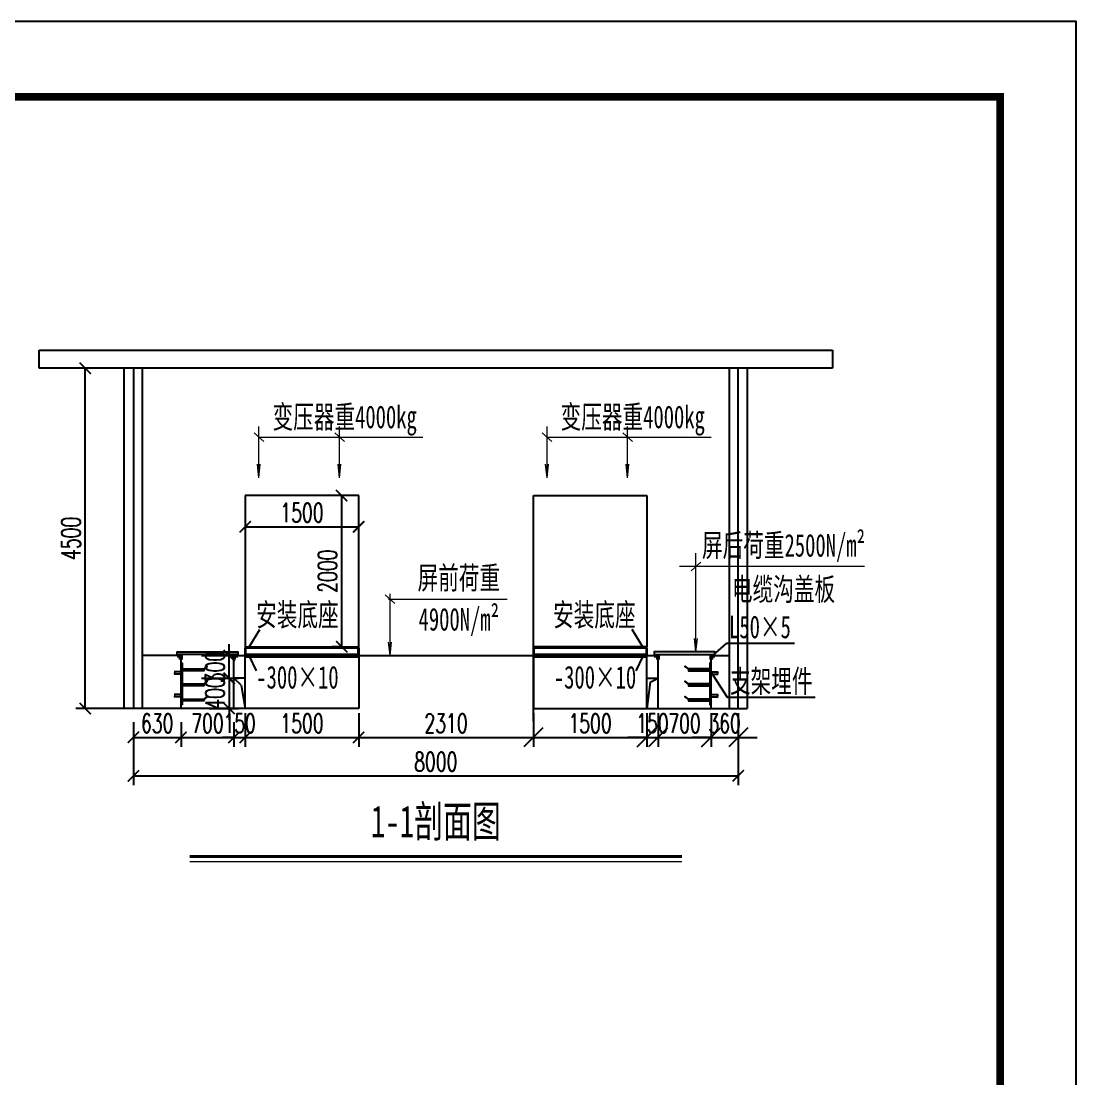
# Model space of a CAD drawing. Header units: millimetres. Extents: x -24326 to 675674, y 148048 to 606396.
# Drawn here: x 641424 to 655374, y 195060 to 209048 of the extents above; entities that cross this region are included whole.
import ezdxf
from ezdxf.enums import TextEntityAlignment as Align

# ---------------------------------------------------------------- set-up
doc = ezdxf.new("R2010")
doc.units = ezdxf.units.MM
for name, pattern in [('CENTER', [2, 1.25, -0.25, 0.25, -0.25]), ('常规', [20, 10, 0, 10]), ('接地线', [1460, 500, 500, -200, 60, -200])]:
    doc.linetypes.add(name, pattern=pattern)
for name, color, linetype, lineweight in [('CAXA0', 7, 'Continuous', 70), ('CAXA0层', 7, 'Continuous', 25), ('SW', 8, 'Continuous', 20), ('中心线', 1, 'CENTER', 20)]:
    doc.layers.add(name, color=color, linetype=linetype, lineweight=lineweight)
for name, color, linetype in [('TEXT', 4, 'Continuous'), ('动力平面导线层', 3, '常规'), ('动力平面设备层', 1, 'Continuous'), ('图框', 7, 'Continuous'), ('文字', 7, 'Continuous'), ('照明平面导线层', 3, 'Continuous'), ('照明平面设备层', 1, 'Continuous'), ('电气-接地设计-接地线', 3, '接地线'), ('电辅助1', 7, 'Continuous'), ('绘制实体层', 7, 'Continuous')]:
    doc.layers.add(name, color=color, linetype=linetype)
doc.styles.add('BcDimText', font='txt.shx', dxfattribs={"width": 0.667, "height": 250, "bigfont": 'hztxt.shx'})
doc.styles.add('EESLTYPE', font='TXT.shx')
doc.styles.add('标准', font='NSimSun.ttf', dxfattribs={"width": 0.667})
doc.linetypes.add('组180_避雷线', pattern='A,1000,["X",EESLTYPE,S=200,R=-180,X=200,Y=100],500', length=1500)
doc.dimstyles.new('BC_DIMLFAC_Arch_100.0000_1.0000_1.0000_0_MM_0_1.5000', dxfattribs={"dimtxt": 250, "dimasz": 150, "dimexe": 125, "dimexo": 62.5, "dimgap": 62.5, "dimtad": 1, "dimdec": 4, "dimzin": 0, "dimdsep": 46, "dimtxsty": 'BcDimText', "dimblk": 'ARCHTICK', "dimcen": 250, "dimadec": 0, "dimazin": 0, "dimtfac": 1, "dimtdec": 4, "dimtix": 1, "dimtmove": 0, "dimatfit": 3, "dimfxl": 1, "dimtolj": 1, "dimtzin": 0, "dimarcsym": 0})
doc.dimstyles.new('BC_DIMLFAC_Arch_100.0000_1.0000_1.0000_0_MM_0_2.5000', dxfattribs={"dimtxt": 250, "dimasz": 250, "dimexe": 125, "dimexo": 62.5, "dimgap": 62.5, "dimtad": 1, "dimdec": 4, "dimzin": 0, "dimdsep": 46, "dimtxsty": 'BcDimText', "dimblk": 'OBLIQUE', "dimcen": 250, "dimadec": 0, "dimazin": 0, "dimtfac": 1, "dimtdec": 4, "dimtix": 1, "dimtmove": 0, "dimatfit": 3, "dimfxl": 1, "dimtolj": 1, "dimtzin": 0, "dimarcsym": 0})

# ---------------------------------------------------------------- blocks, each defined once
blk = doc.blocks.new('_ArchTick')
at = {"color": 0, "linetype": 'ByBlock', "const_width": 0.15}
blk.add_lwpolyline([(-0.5, -0.5), (0.5, 0.5)], dxfattribs=at)
blk = doc.blocks.new('*D174')
at = {"layer": 'Defpoints', "color": 0, "linetype": 'ByBlock'}
for p in [(643538, 199839), (644238, 199839), (644238, 199576)]:
    blk.add_point(p, dxfattribs=at)
at = {"layer": '动力平面导线层', "color": 0, "linetype": 'ByBlock', "lineweight": -2}
for p, q in [((643538, 199777), (643538, 199451)), ((644238, 199777), (644238, 199451)), ((643538, 199576), (644238, 199576))]:
    blk.add_line(p, q, dxfattribs=at)
at = {"layer": '动力平面导线层', "color": 0, "linetype": 'ByBlock', "lineweight": -2, "xscale": 150, "yscale": 150, "zscale": 150}
for p, rotation in [((643538, 199576), 180.0033482672131), ((644238, 199576), 0.003348267213036236)]:
    blk.add_blockref('_ArchTick', p, dxfattribs=dict(at, rotation=rotation))
at = {"layer": '动力平面导线层', "color": 0, "linetype": 'ByBlock', "insert": (643888, 199763), "char_height": 250, "attachment_point": 5, "rotation": 0.0033, "style": 'BcDimText'}
blk.add_mtext('\\A1;700', dxfattribs=at)
blk = doc.blocks.new('*D175')
at = {"layer": 'Defpoints', "color": 0, "linetype": 'ByBlock'}
for p in [(644238, 199839), (644388, 199839), (644388, 199576)]:
    blk.add_point(p, dxfattribs=at)
at = {"layer": '动力平面导线层', "color": 0, "linetype": 'ByBlock', "lineweight": -2}
for p, q in [((644238, 199777), (644238, 199451)), ((644388, 199777), (644388, 199451)), ((644238, 199576), (644088, 199576)), ((644238, 199576), (644388, 199576)), ((644388, 199576), (644538, 199576))]:
    blk.add_line(p, q, dxfattribs=at)
at = {"layer": '动力平面导线层', "color": 0, "linetype": 'ByBlock', "lineweight": -2, "xscale": 150, "yscale": 150, "zscale": 150}
for p, rotation in [((644238, 199576), 359.9831773144604), ((644388, 199576), 179.9831773144604)]:
    blk.add_blockref('_ArchTick', p, dxfattribs=dict(at, rotation=rotation))
at = {"layer": '动力平面导线层', "color": 0, "linetype": 'ByBlock', "insert": (644313, 199763), "char_height": 250, "attachment_point": 5, "rotation": 359.9832, "style": 'BcDimText'}
blk.add_mtext('\\A1;150', dxfattribs=at)
blk = doc.blocks.new('*D176')
at = {"layer": 'Defpoints', "color": 0, "linetype": 'ByBlock'}
for p in [(650908, 199673), (642908, 199576), (650908, 199067)]:
    blk.add_point(p, dxfattribs=at)
at = {"layer": '动力平面导线层', "color": 0, "linetype": 'ByBlock', "lineweight": -2}
for p, q in [((650908, 199611), (650908, 198942)), ((642908, 199513), (642908, 198942)), ((642908, 199067), (650908, 199067))]:
    blk.add_line(p, q, dxfattribs=at)
at = {"layer": '动力平面导线层', "color": 0, "linetype": 'ByBlock', "lineweight": -2, "xscale": 150, "yscale": 150, "zscale": 150, "rotation": 180}
blk.add_blockref('_ArchTick', (642908, 199067), dxfattribs=at)
at = {"layer": '动力平面导线层', "color": 0, "linetype": 'ByBlock', "lineweight": -2, "xscale": 150, "yscale": 150, "zscale": 150}
blk.add_blockref('_ArchTick', (650908, 199067), dxfattribs=at)
at = {"layer": '动力平面导线层', "color": 0, "linetype": 'ByBlock', "insert": (646908, 199254), "char_height": 250, "attachment_point": 5, "style": 'BcDimText'}
blk.add_mtext('\\A1;8000', dxfattribs=at)
blk = doc.blocks.new('*D177')
at = {"layer": 'Defpoints', "color": 0, "linetype": 'ByBlock'}
for p in [(643849, 200357), (643849, 199958), (644175, 199958)]:
    blk.add_point(p, dxfattribs=at)
at = {"layer": '动力平面设备层', "color": 0, "linetype": 'ByBlock', "lineweight": -2}
for p, q in [((644175, 200357), (644175, 200507)), ((643911, 200357), (644300, 200357)), ((644175, 200357), (644175, 199958)), ((643911, 199958), (644300, 199958)), ((644175, 199958), (644175, 199808))]:
    blk.add_line(p, q, dxfattribs=at)
at = {"layer": '动力平面设备层', "color": 0, "linetype": 'ByBlock', "lineweight": -2, "xscale": 150, "yscale": 150, "zscale": 150}
for p, rotation in [((644175, 200357), 270), ((644175, 199958), 90)]:
    blk.add_blockref('_ArchTick', p, dxfattribs=dict(at, rotation=rotation))
at = {"layer": '动力平面设备层', "color": 0, "linetype": 'ByBlock', "lineweight": -3, "insert": (643988, 200157), "char_height": 250, "attachment_point": 5, "rotation": 90, "style": 'BcDimText'}
blk.add_mtext('\\A1;400', dxfattribs=at)
blk = doc.blocks.new('*D178')
at = {"layer": 'Defpoints', "color": 0}
for p in [(643749, 200657), (644175, 200657), (643749, 200357)]:
    blk.add_point(p, dxfattribs=at)
at = {"layer": '动力平面导线层', "color": 0, "lineweight": -2}
for p, q in [((644175, 200657), (644175, 200807)), ((643811, 200657), (644300, 200657)), ((644175, 200357), (644175, 200657)), ((643811, 200357), (644300, 200357)), ((644175, 200357), (644175, 200207))]:
    blk.add_line(p, q, dxfattribs=at)
at = {"layer": '动力平面导线层', "color": 0, "lineweight": -2, "xscale": 150, "yscale": 150, "zscale": 150}
for p, rotation in [((644175, 200657), 270), ((644175, 200357), 90)]:
    blk.add_blockref('_ArchTick', p, dxfattribs=dict(at, rotation=rotation))
at = {"layer": '动力平面导线层', "color": 0, "insert": (643988, 200507), "char_height": 250, "attachment_point": 5, "rotation": 90, "style": 'BcDimText'}
blk.add_mtext('\\A1;300', dxfattribs=at)
blk = doc.blocks.new('*D179')
at = {"layer": 'Defpoints', "color": 0, "linetype": 'ByBlock'}
for p in [(644388, 202365), (645888, 202360), (645888, 202360)]:
    blk.add_point(p, dxfattribs=at)
at = {"layer": '动力平面导线层', "color": 0, "linetype": 'ByBlock', "lineweight": -2}
for p, q in [((645888, 202423), (645888, 202485)), ((644388, 202360), (645888, 202360)), ((644388, 202303), (644388, 202235))]:
    blk.add_line(p, q, dxfattribs=at)
at = {"layer": '动力平面导线层', "color": 0, "linetype": 'ByBlock', "lineweight": -2, "xscale": 150, "yscale": 150, "zscale": 150, "rotation": 180}
blk.add_blockref('_ArchTick', (644388, 202360), dxfattribs=at)
at = {"layer": '动力平面导线层', "color": 0, "linetype": 'ByBlock', "lineweight": -2, "xscale": 150, "yscale": 150, "zscale": 150}
blk.add_blockref('_ArchTick', (645888, 202360), dxfattribs=at)
at = {"layer": '动力平面导线层', "color": 0, "linetype": 'ByBlock', "insert": (645138, 202548), "char_height": 250, "attachment_point": 5, "style": 'BcDimText'}
blk.add_mtext('\\A1;1500', dxfattribs=at)
blk = doc.blocks.new('*D180')
at = {"layer": 'Defpoints', "color": 0, "linetype": 'ByBlock'}
for p in [(645663, 202773), (645757, 202773), (645717, 200774)]:
    blk.add_point(p, dxfattribs=at)
at = {"layer": '动力平面设备层', "color": 0, "linetype": 'ByBlock', "lineweight": -2}
for p, q in [((645695, 202773), (645538, 202773)), ((645663, 200774), (645663, 202773)), ((645654, 200774), (645538, 200774))]:
    blk.add_line(p, q, dxfattribs=at)
at = {"layer": '动力平面设备层', "color": 0, "linetype": 'ByBlock', "lineweight": -2, "xscale": 150, "yscale": 150, "zscale": 150}
for p, rotation in [((645663, 202773), 90), ((645663, 200774), 270)]:
    blk.add_blockref('_ArchTick', p, dxfattribs=dict(at, rotation=rotation))
at = {"layer": '动力平面设备层', "color": 0, "linetype": 'ByBlock', "lineweight": -3, "insert": (645476, 201774), "char_height": 250, "attachment_point": 5, "rotation": 90, "style": 'BcDimText'}
blk.add_mtext('\\A1;2000', dxfattribs=at)
blk = doc.blocks.new('*D181')
at = {"layer": 'Defpoints', "color": 0, "linetype": 'ByBlock'}
for p in [(644388, 199958), (645888, 199958), (645888, 199576)]:
    blk.add_point(p, dxfattribs=at)
at = {"layer": '动力平面导线层', "color": 0, "linetype": 'ByBlock', "lineweight": -2}
for p, q in [((644388, 199895), (644388, 199451)), ((645888, 199895), (645888, 199451)), ((644388, 199576), (645888, 199576))]:
    blk.add_line(p, q, dxfattribs=at)
at = {"layer": '动力平面导线层', "color": 0, "linetype": 'ByBlock', "lineweight": -2, "xscale": 150, "yscale": 150, "zscale": 150, "rotation": 180}
blk.add_blockref('_ArchTick', (644388, 199576), dxfattribs=at)
at = {"layer": '动力平面导线层', "color": 0, "linetype": 'ByBlock', "lineweight": -2, "xscale": 150, "yscale": 150, "zscale": 150}
blk.add_blockref('_ArchTick', (645888, 199576), dxfattribs=at)
at = {"layer": '动力平面导线层', "color": 0, "linetype": 'ByBlock', "insert": (645138, 199763), "char_height": 250, "attachment_point": 5, "style": 'BcDimText'}
blk.add_mtext('\\A1;1500', dxfattribs=at)
blk = doc.blocks.new('GHD')
at = {"layer": '文字', "color": 0, "linetype": 'ByBlock', "lineweight": 50}
for p, q in [((-50, 0), (0, 0)), ((-50, 0), (-50, -5)), ((0, 0), (0, -50)), ((-50, -5), (-5, -5)), ((-5, -5), (-5, -50)), ((-5, -50), (0, -50))]:
    blk.add_line(p, q, dxfattribs=at)
blk = doc.blocks.new('*D182')
at = {"layer": 'Defpoints', "color": 0, "linetype": 'ByBlock'}
for p in [(645888, 199958), (648198, 199958), (648198, 199576)]:
    blk.add_point(p, dxfattribs=at)
at = {"layer": '动力平面导线层', "color": 0, "linetype": 'ByBlock', "lineweight": -2}
for p, q in [((645888, 199895), (645888, 199451)), ((648198, 199895), (648198, 199451)), ((645888, 199576), (648198, 199576))]:
    blk.add_line(p, q, dxfattribs=at)
at = {"layer": '动力平面导线层', "color": 0, "linetype": 'ByBlock', "lineweight": -2, "xscale": 150, "yscale": 150, "zscale": 150, "rotation": 180}
blk.add_blockref('_ArchTick', (645888, 199576), dxfattribs=at)
at = {"layer": '动力平面导线层', "color": 0, "linetype": 'ByBlock', "lineweight": -2, "xscale": 150, "yscale": 150, "zscale": 150}
blk.add_blockref('_ArchTick', (648198, 199576), dxfattribs=at)
at = {"layer": '动力平面导线层', "color": 0, "linetype": 'ByBlock', "insert": (647043, 199763), "char_height": 250, "attachment_point": 5, "style": 'BcDimText'}
blk.add_mtext('\\A1;2310', dxfattribs=at)
blk = doc.blocks.new('_Oblique')
at = {"color": 0, "linetype": 'ByBlock', "lineweight": -2}
blk.add_line((-0.5, -0.5), (0.5, 0.5), dxfattribs=at)
blk = doc.blocks.new('*D169')
at = {"layer": 'Defpoints', "color": 0}
for p in [(648198, 199958), (649698, 199958), (649698, 199576)]:
    blk.add_point(p, dxfattribs=at)
at = {"layer": '照明平面导线层', "color": 0, "lineweight": -2}
for p, q in [((648198, 199895), (648198, 199451)), ((649698, 199895), (649698, 199451)), ((648198, 199576), (649698, 199576))]:
    blk.add_line(p, q, dxfattribs=at)
at = {"layer": '照明平面导线层', "color": 0, "lineweight": -2, "xscale": 250, "yscale": 250, "zscale": 250, "rotation": 180}
blk.add_blockref('_Oblique', (648198, 199576), dxfattribs=at)
at = {"layer": '照明平面导线层', "color": 0, "lineweight": -2, "xscale": 250, "yscale": 250, "zscale": 250}
blk.add_blockref('_Oblique', (649698, 199576), dxfattribs=at)
at = {"layer": '照明平面导线层', "color": 0, "lineweight": -3, "insert": (648948, 199763), "char_height": 250, "attachment_point": 5, "style": 'BcDimText'}
blk.add_mtext('\\A1;1500', dxfattribs=at)
blk = doc.blocks.new('*D170')
at = {"layer": 'Defpoints', "color": 0}
for p in [(649698, 199958), (649848, 199958), (649848, 199576)]:
    blk.add_point(p, dxfattribs=at)
at = {"layer": '照明平面导线层', "color": 0, "lineweight": -2}
for p, q in [((649698, 199895), (649698, 199451)), ((649848, 199895), (649848, 199451)), ((649698, 199576), (649448, 199576)), ((649698, 199576), (649848, 199576)), ((649848, 199576), (650098, 199576))]:
    blk.add_line(p, q, dxfattribs=at)
at = {"layer": '照明平面导线层', "color": 0, "lineweight": -2, "xscale": 250, "yscale": 250, "zscale": 250}
blk.add_blockref('_Oblique', (649698, 199576), dxfattribs=at)
at = {"layer": '照明平面导线层', "color": 0, "lineweight": -2, "xscale": 250, "yscale": 250, "zscale": 250, "rotation": 180}
blk.add_blockref('_Oblique', (649848, 199576), dxfattribs=at)
at = {"layer": '照明平面导线层', "color": 0, "lineweight": -3, "insert": (649773, 199763), "char_height": 250, "attachment_point": 5, "style": 'BcDimText'}
blk.add_mtext('\\A1;150', dxfattribs=at)
blk = doc.blocks.new('*D171')
at = {"layer": 'Defpoints', "color": 0}
for p in [(649848, 199958), (650548, 199958), (650548, 199576)]:
    blk.add_point(p, dxfattribs=at)
at = {"layer": '照明平面导线层', "color": 0, "lineweight": -2}
for p, q in [((649848, 199895), (649848, 199451)), ((650548, 199895), (650548, 199451)), ((649848, 199576), (650548, 199576))]:
    blk.add_line(p, q, dxfattribs=at)
at = {"layer": '照明平面导线层', "color": 0, "lineweight": -2, "xscale": 250, "yscale": 250, "zscale": 250, "rotation": 180}
blk.add_blockref('_Oblique', (649848, 199576), dxfattribs=at)
at = {"layer": '照明平面导线层', "color": 0, "lineweight": -2, "xscale": 250, "yscale": 250, "zscale": 250}
blk.add_blockref('_Oblique', (650548, 199576), dxfattribs=at)
at = {"layer": '照明平面导线层', "color": 0, "lineweight": -3, "insert": (650198, 199763), "char_height": 250, "attachment_point": 5, "style": 'BcDimText'}
blk.add_mtext('\\A1;700', dxfattribs=at)
blk = doc.blocks.new('*D172')
at = {"layer": 'Defpoints', "color": 0}
for p in [(650548, 199958), (650908, 199958), (650908, 199576)]:
    blk.add_point(p, dxfattribs=at)
at = {"layer": '照明平面导线层', "color": 0, "lineweight": -2}
for p, q in [((650548, 199895), (650548, 199451)), ((650908, 199895), (650908, 199451)), ((650548, 199576), (650298, 199576)), ((650548, 199576), (650908, 199576)), ((650908, 199576), (651158, 199576))]:
    blk.add_line(p, q, dxfattribs=at)
at = {"layer": '照明平面导线层', "color": 0, "lineweight": -2, "xscale": 250, "yscale": 250, "zscale": 250}
blk.add_blockref('_Oblique', (650548, 199576), dxfattribs=at)
at = {"layer": '照明平面导线层', "color": 0, "lineweight": -2, "xscale": 250, "yscale": 250, "zscale": 250, "rotation": 180}
blk.add_blockref('_Oblique', (650908, 199576), dxfattribs=at)
at = {"layer": '照明平面导线层', "color": 0, "lineweight": -3, "insert": (650728, 199763), "char_height": 250, "attachment_point": 5, "style": 'BcDimText'}
blk.add_mtext('\\A1;360', dxfattribs=at)
blk = doc.blocks.new('*D173')
at = {"layer": 'Defpoints', "color": 0, "linetype": 'ByBlock'}
for p in [(642908, 199839), (643538, 199839), (643538, 199576)]:
    blk.add_point(p, dxfattribs=at)
at = {"layer": '动力平面导线层', "color": 0, "linetype": 'ByBlock', "lineweight": -2}
for p, q in [((642908, 199777), (642908, 199451)), ((643538, 199777), (643538, 199451)), ((642908, 199576), (643538, 199576))]:
    blk.add_line(p, q, dxfattribs=at)
at = {"layer": '动力平面导线层', "color": 0, "linetype": 'ByBlock', "lineweight": -2, "xscale": 150, "yscale": 150, "zscale": 150}
for p, rotation in [((642908, 199576), 180.0037205223427), ((643538, 199576), 0.003720522342726344)]:
    blk.add_blockref('_ArchTick', p, dxfattribs=dict(at, rotation=rotation))
at = {"layer": '动力平面导线层', "color": 0, "linetype": 'ByBlock', "insert": (643223, 199763), "char_height": 250, "attachment_point": 5, "rotation": 0.0037, "style": 'BcDimText'}
blk.add_mtext('\\A1;630', dxfattribs=at)
blk = doc.blocks.new('*D198')
at = {"color": 0, "lineweight": -2}
for p, q in [((642726, 204458), (642146, 204458)), ((642271, 199958), (642271, 204458)), ((642726, 199958), (642146, 199958))]:
    blk.add_line(p, q, dxfattribs=at)
at = {"layer": 'Defpoints', "color": 0}
for p in [(642271, 204458), (642788, 204458), (642788, 199958)]:
    blk.add_point(p, dxfattribs=at)
at = {"color": 0, "lineweight": -2, "xscale": 150, "yscale": 150, "zscale": 150}
for p, rotation in [((642271, 204458), 90), ((642271, 199958), 270)]:
    blk.add_blockref('_ArchTick', p, dxfattribs=dict(at, rotation=rotation))
at = {"color": 0, "insert": (642083, 202208), "char_height": 250, "attachment_point": 5, "rotation": 90, "style": 'BcDimText'}
blk.add_mtext('\\A1;4500', dxfattribs=at)

msp = doc.modelspace()

# ---------------------------------------------------------------- linework, layer by layer
at = {"color": 2}
for p, q in [((643554.65031, 200007.69724), (643538.12413, 200007.69724)), ((650531.62561, 200007.69724), (650548.15179, 200007.69724))]:
    msp.add_line(p, q, dxfattribs=at)
for points in [[(643538.12413, 200007.69724), (643538.12413, 200557.69724), (643554.65031, 200557.69724), (643554.65031, 200007.69724)], [(650548.15179, 200007.69724), (650548.15179, 200557.69724), (650531.62561, 200557.69724), (650531.62561, 200007.69724)]]:
    msp.add_lwpolyline(points, dxfattribs=at)
at = {"layer": 'CAXA0', "linetype": 'ByBlock', "lineweight": 0}
for p, q in [((644568.96424, 203008.59887), (644568.96424, 203688.05109)), ((645635.34769, 203008.8369), (645635.34769, 203688.05109)), ((648378.91042, 203008.59887), (648378.91042, 203688.05109)), ((649445.29387, 203008.8369), (649445.29387, 203688.05109)), ((644505.15535, 203602.36522), (644632.77312, 203489.13506)), ((644568.96424, 203545.75014), (646738.32697, 203545.75014)), ((645571.5388, 203602.36522), (645699.15658, 203489.13506)), ((648315.10153, 203602.36522), (648442.7193, 203489.13506)), ((648378.91042, 203545.75014), (650548.27315, 203545.75014)), ((649381.48498, 203602.36522), (649509.10276, 203489.13506)), ((644568.96424, 203008.59887), (644549.81664, 203187.46634)), ((644568.96424, 203008.59887), (644586.68695, 203187.46634)), ((645635.34769, 203008.8369), (645616.2001, 203187.70437)), ((645635.34769, 203008.8369), (645653.07041, 203187.70437)), ((648378.91042, 203008.59887), (648359.76282, 203187.46634)), ((648378.91042, 203008.59887), (648396.63313, 203187.46634)), ((649445.29387, 203008.8369), (649426.14627, 203187.70437)), ((649445.29387, 203008.8369), (649463.01659, 203187.70437)), ((650348.16192, 200705.54374), (650348.16192, 202011.78287)), ((650411.97081, 201891.33266), (650284.35304, 201778.10249)), ((652579.59177, 201834.71076), (650130.63343, 201834.71076)), ((646238.789, 201460.85069), (646366.40677, 201347.62053)), ((646302.59788, 200657.73241), (646302.59788, 201475.62679)), ((646281.27721, 201404.23561), (647853.85122, 201404.23561)), ((650348.16192, 200705.54374), (650330.4392, 200884.41121)), ((650348.16192, 200705.54374), (650367.30952, 200884.41121)), ((646302.59788, 200657.73241), (646283.45029, 200836.59988)), ((646302.59788, 200657.73241), (646320.3206, 200836.59988))]:
    msp.add_line(p, q, dxfattribs=at)
at = {"layer": 'CAXA0层', "color": 2, "linetype": 'ByBlock', "lineweight": 40}
msp.add_line((643655.02521, 197999.3789), (650161.31579, 197999.3789), dxfattribs=at)
at = {"layer": 'CAXA0层', "color": 2, "linetype": 'ByBlock', "lineweight": 0}
msp.add_line((643655.02521, 197933.89597), (650161.31579, 197933.89597), dxfattribs=at)
at = {"layer": '中心线', "linetype": 'ByBlock', "lineweight": 25, "ltscale": 10}
for p, q in [((642908.12844, 204456.66521), (642908.12844, 199957.64812)), ((650908.19547, 199957.64812), (650908.19547, 204456.66521))]:
    msp.add_line(p, q, dxfattribs=at)
at = {"layer": '动力平面导线层', "color": 0, "linetype": 'ByBlock'}
for p, q in [((641661.0631, 204696.66521), (652155.2779, 204696.66521)), ((641661.0631, 204456.66521), (641661.0631, 204696.66521)), ((652155.2779, 204696.66521), (652155.2779, 204456.66521)), ((652155.2779, 204456.66521), (641661.0631, 204456.66521))]:
    msp.add_line(p, q, dxfattribs=at)
at = {"layer": '动力平面设备层', "color": 0, "linetype": 'ByBlock', "lineweight": -3, "ltscale": 100}
for p, q in [((643538.12844, 200657.23904), (643028.12844, 200657.23904)), ((643538.12844, 199957.64812), (643538.12844, 200657.23904)), ((644238.17086, 199957.64812), (644238.17086, 200657.23904)), ((644388.17086, 199957.64812), (644388.17086, 200657.23904)), ((649698.10506, 199957.65962), (649698.10506, 200657.23904)), ((649848.10506, 199957.64812), (649848.10506, 200657.23904)), ((650548.14748, 199957.64812), (650548.14748, 200657.23904)), ((650548.14748, 200657.23904), (650788.14748, 200657.23904))]:
    msp.add_line(p, q, dxfattribs=at)
at = {"layer": '图框', "linetype": 'Continuous', "lineweight": 100, "const_width": 100}
msp.add_lwpolyline([(598473.59742, 168047.80554), (654373.59742, 168047.80554), (654373.59742, 208047.80554), (598473.59742, 208047.80554)], close=True, dxfattribs=at)
at = {"layer": '文字', "color": 0, "linetype": 'ByBlock', "lineweight": -3}
for p, q in [((642788.12844, 199957.64812), (642788.12844, 204456.66521)), ((643028.12844, 199957.64812), (643028.12844, 204456.66521)), ((650788.14748, 204456.66521), (650788.14748, 199957.64812)), ((651028.14244, 204456.66521), (651028.14244, 199957.64812))]:
    msp.add_line(p, q, dxfattribs=at)
at = {"layer": '文字', "linetype": 'ByBlock', "lineweight": -3}
for p, q in [((645888.17086, 202773.36673), (644388.15888, 202773.36673)), ((644388.15888, 202773.36673), (644388.15888, 200773.85916)), ((645888.17086, 200773.85916), (645888.17086, 202773.36673)), ((648198.10506, 200773.85916), (648198.10506, 202773.36673)), ((648198.10506, 202773.36673), (649698.11704, 202773.36673)), ((649698.11704, 202773.36673), (649698.11704, 200773.85916)), ((644388.15888, 200773.85916), (645888.17086, 200773.85916)), ((649698.11704, 200773.85916), (648198.10506, 200773.85916)), ((645888.13393, 200657.7287), (645888.13796, 199957.62813)), ((648198.14199, 200657.7287), (648198.13796, 199957.62813))]:
    msp.add_line(p, q, dxfattribs=at)
at = {"layer": '文字', "color": 6, "linetype": 'ByBlock', "lineweight": 30}
for p, q in [((644388.15888, 200765.36727), (644388.15888, 200665.36727)), ((645888.15888, 200765.36727), (644388.15888, 200765.36727)), ((644393.15888, 200760.36727), (644393.15888, 200670.36727)), ((645883.15888, 200760.36727), (644393.15888, 200760.36727)), ((645883.15888, 200670.36727), (645883.15888, 200760.36727)), ((645888.15888, 200665.36727), (645888.15888, 200765.36727)), ((648198.11704, 200665.36727), (648198.11704, 200765.36727)), ((648198.11704, 200765.36727), (649698.11704, 200765.36727)), ((648203.11704, 200670.36727), (648203.11704, 200760.36727)), ((648203.11704, 200760.36727), (649693.11704, 200760.36727)), ((649693.11704, 200760.36727), (649693.11704, 200670.36727)), ((649698.11704, 200765.36727), (649698.11704, 200665.36727)), ((644388.15888, 200665.36727), (645888.15888, 200665.36727)), ((644393.15888, 200670.36727), (645883.15888, 200670.36727)), ((649698.11704, 200665.36727), (648198.11704, 200665.36727)), ((649693.11704, 200670.36727), (648203.11704, 200670.36727))]:
    msp.add_line(p, q, dxfattribs=at)
at = {"layer": '文字', "color": 2, "linetype": 'ByBlock', "lineweight": 50}
for p, q in [((645888.17086, 200657.17955), (644388.17086, 200657.17955)), ((644388.17086, 200657.17955), (644388.17086, 200649.17955)), ((644388.17086, 200649.17955), (645888.17086, 200649.17955)), ((645888.17086, 200657.17955), (645888.17086, 200649.17955)), ((648198.10506, 200657.17955), (649698.10506, 200657.17955)), ((648198.10506, 200657.17955), (648198.10506, 200649.17955)), ((649698.10506, 200649.17955), (648198.10506, 200649.17955)), ((649698.10506, 200657.17955), (649698.10506, 200649.17955))]:
    msp.add_line(p, q, dxfattribs=at)
at = {"layer": '文字', "color": 1, "linetype": 'ByBlock', "lineweight": -3}
for p, q in [((644388.17086, 200357.36172), (644238.17086, 200357.36229)), ((644334.84342, 200267.48428), (644238.17086, 200357.36229)), ((649698.10506, 200357.36172), (649848.10506, 200357.36258)), ((649743.26154, 200306.96796), (649848.10506, 200357.36258)), ((644334.84342, 200267.48428), (644388.17086, 199957.63078)), ((649743.26154, 200306.96796), (649698.10506, 199957.63078))]:
    msp.add_line(p, q, dxfattribs=at)
at = {"layer": '照明平面导线层', "color": 3, "lineweight": -3}
for p, q in [((648198.13796, 199787.97297), (648198.13796, 200822.05911)), ((643533.07666, 200441.43488), (643445.44156, 200441.43488)), ((643445.44156, 200441.43488), (643460.54979, 200430.76907)), ((643445.44156, 200411.97403), (643460.54979, 200422.63985)), ((643533.07666, 200411.97403), (643445.44156, 200411.97403)), ((650553.19926, 200441.43488), (650640.83436, 200441.43488)), ((650553.19926, 200411.97403), (650640.83436, 200411.97403)), ((650640.83436, 200441.43488), (650625.72613, 200430.76907)), ((650640.83436, 200411.97403), (650625.72613, 200422.63985)), ((643533.07666, 200141.43488), (643445.44156, 200141.43488)), ((643445.44156, 200141.43488), (643460.54979, 200130.76907)), ((643445.44156, 200111.97403), (643460.54979, 200122.63985)), ((643533.07666, 200111.97403), (643445.44156, 200111.97403)), ((650553.19926, 200141.43488), (650640.83436, 200141.43488)), ((650553.19926, 200111.97403), (650640.83436, 200111.97403)), ((650640.83436, 200141.43488), (650625.72613, 200130.76907)), ((650640.83436, 200111.97403), (650625.72613, 200122.63985))]:
    msp.add_line(p, q, dxfattribs=at)
at = {"layer": '照明平面导线层', "color": 0, "lineweight": -3}
for p, q in [((650573.15887, 200657.23904), (650759.47375, 200823.45056)), ((650759.47375, 200823.45056), (651650.41457, 200823.45056)), ((644238.09956, 200657.23904), (649848.17636, 200657.23904)), ((650553.19926, 200430.17266), (650762.98598, 200105.5235)), ((650762.98598, 200105.5235), (651927.03759, 200105.5235)), ((645888.13796, 199957.64812), (642638.12844, 199957.64812)), ((648198.13796, 199957.65244), (651028.14244, 199957.64812))]:
    msp.add_line(p, q, dxfattribs=at)
for points in [[(644288.11095, 200673.1854), (643488.11705, 200673.1854), (643488.11705, 200705.54374), (644288.11095, 200705.54374)], [(649798.16498, 200673.1854), (650598.15887, 200673.1854), (650598.15887, 200705.54374), (649798.16498, 200705.54374)]]:
    msp.add_lwpolyline(points, close=True, dxfattribs=at)
at = {"layer": '照明平面导线层', "color": 6, "linetype": '组180_避雷线', "lineweight": -3, "const_width": 10}
for points in [[(643533.07666, 200459.04617), (643533.07666, 200401.29916)], [(650553.19926, 200459.04617), (650553.19926, 200401.29916)], [(643533.07666, 200159.04617), (643533.07666, 200101.29916)], [(650553.19926, 200159.04617), (650553.19926, 200101.29916)]]:
    msp.add_lwpolyline(points, dxfattribs=at)
at = {"layer": '照明平面设备层', "color": 0, "lineweight": -3, "ltscale": 100}
msp.add_lwpolyline([(595973.59742, 209047.80554), (655373.59742, 209047.80554), (655373.59742, 167047.80554), (595973.59742, 167047.80554)], close=True, dxfattribs=at)
at = {"layer": '电气-接地设计-接地线', "color": 0, "linetype": 'ByBlock', "lineweight": -3}
for p, q in [((644434.51924, 200765.36727), (644582.71094, 201000.77687)), ((649651.75668, 200765.36727), (649503.56498, 201000.77687)), ((644438.16324, 200649.72792), (644532.57786, 200454.7974)), ((649648.11268, 200649.72792), (649553.69806, 200454.7974))]:
    msp.add_line(p, q, dxfattribs=at)
at = {"layer": '绘制实体层', "color": 2, "linetype": 'ByBlock'}
for points in [[(643538.12413, 200482.68457), (643838.12413, 200482.68457), (643838.12413, 200457.68457), (643538.12413, 200457.68457)], [(643538.12413, 200475.68457), (643838.12413, 200475.68457)], [(643838.12413, 200475.68457), (643838.12413, 200482.68457), (643880.86373, 200517.16201), (643884.27905, 200512.89676), (643838.12413, 200475.68457)], [(650248.15179, 200475.68457), (650248.15179, 200482.68457), (650205.41219, 200517.16201), (650201.99688, 200512.89676), (650248.15179, 200475.68457)], [(650548.15179, 200482.68457), (650248.15179, 200482.68457), (650248.15179, 200457.68457), (650548.15179, 200457.68457)], [(650548.15179, 200475.68457), (650248.15179, 200475.68457)], [(643838.12413, 200275.68457), (643838.12413, 200282.68457), (643880.86373, 200317.16201), (643884.27905, 200312.89676), (643838.12413, 200275.68457)], [(650248.15179, 200275.68457), (650248.15179, 200282.68457), (650205.41219, 200317.16201), (650201.99688, 200312.89676), (650248.15179, 200275.68457)], [(643538.12413, 200282.68457), (643838.12413, 200282.68457), (643838.12413, 200257.68457), (643538.12413, 200257.68457)], [(643538.12413, 200275.68457), (643838.12413, 200275.68457)], [(650548.15179, 200282.68457), (650248.15179, 200282.68457), (650248.15179, 200257.68457), (650548.15179, 200257.68457)], [(650548.15179, 200275.68457), (650248.15179, 200275.68457)], [(643538.12413, 200082.68457), (643838.12413, 200082.68457), (643838.12413, 200057.68457), (643538.12413, 200057.68457)], [(643538.12413, 200075.68457), (643838.12413, 200075.68457)], [(643838.12413, 200075.68457), (643838.12413, 200082.68457), (643880.86373, 200117.16201), (643884.27905, 200112.89676), (643838.12413, 200075.68457)], [(650248.15179, 200075.68457), (650248.15179, 200082.68457), (650205.41219, 200117.16201), (650201.99688, 200112.89676), (650248.15179, 200075.68457)], [(650548.15179, 200082.68457), (650248.15179, 200082.68457), (650248.15179, 200057.68457), (650548.15179, 200057.68457)], [(650548.15179, 200075.68457), (650248.15179, 200075.68457)]]:
    msp.add_lwpolyline(points, dxfattribs=at)

# ---------------------------------------------------------------- block references
at = {"layer": '照明平面导线层', "color": 4, "lineweight": -3}
for p in [(643538.12844, 200657.23904), (649848.17636, 200657.23904)]:
    msp.add_blockref('GHD', p, dxfattribs=at)
at = {"layer": '照明平面导线层', "color": 4, "lineweight": -3, "xscale": -1}
for p in [(644238.09956, 200657.23904), (650548.14748, 200657.23904)]:
    msp.add_blockref('GHD', p, dxfattribs=at)

# ---------------------------------------------------------------- texts
at = {"layer": 'SW', "color": 2, "linetype": 'ByBlock', "lineweight": 25, "style": '标准', "width": 0.667}
msp.add_text('1-1剖面图', height=420, dxfattribs=at).set_placement((646908.1705, 198254.39293), align=Align.CENTER)
at = {"layer": 'TEXT', "color": 7, "linetype": 'ByBlock', "ltscale": 100, "char_height": 300, "attachment_point": 5, "style": '标准'}
for insert in [(645702.72248, 203764.86776), (649512.66866, 203764.86776)]:
    msp.add_mtext('{\\fNSimSun|b0|i0|c134|p34;变压器重4000kg}', dxfattribs=dict(at, insert=insert))
at = {"layer": '电辅助1', "color": 7, "linetype": 'ByBlock', "lineweight": 25, "style": '标准', "width": 0.667}
for s, p in [('屏后荷重2500N/m²', (651507.03254, 201966.22295)), ('屏前荷重', (647212.50185, 201535.7478)), ('电缆沟盖板', (651507.03254, 201385.55187)), ('安装底座', (645078.19337, 201047.6333)), ('4900N/m²', (647212.50185, 200988.42401)), ('安装底座', (649004.72892, 201047.6333)), ('L50×5', (651195.35533, 200887.00157)), ('-300×10', (645078.19337, 200221.67557)), ('-300×10', (649013.67194, 200221.67557)), ('支架埋件', (651345.01178, 200169.07451))]:
    msp.add_text(s, height=300, dxfattribs=at).set_placement(p, align=Align.CENTER)

# ---------------------------------------------------------------- dimensions: what is measured, and where the dimension line sits
at = {"color": 3}
dim = msp.add_linear_dim(base=(642270.52944, 204457.66521), p1=(642788.12844, 199957.64812), p2=(642788.12844, 204457.66521), angle=90, dimstyle='BC_DIMLFAC_Arch_100.0000_1.0000_1.0000_0_MM_0_1.5000', dxfattribs=at)
dim.commit()
dim.dimension.update_dxf_attribs({"geometry": '*D198', "text_midpoint": (642083.02944, 202207.65667)})
at = {"layer": '动力平面导线层', "color": 3, "linetype": 'ByBlock'}
for base, p1, p2, picture, middle in [((645888.17086, 202360.08147), (644388.15888, 202365.08147), (645888.17086, 202360.08147), '*D179', (645138.16487, 202547.58147)), ((645888.13796, 199575.89318), (644388.17086, 199957.63078), (645888.13796, 199957.64812), '*D181', (645138.15441, 199763.39318)), ((648198.13796, 199575.89318), (645888.13796, 199957.62813), (648198.13796, 199957.65244), '*D182', (647043.13796, 199763.39318)), ((650908.19547, 199066.83017), (642908.14553, 199575.87046), (650908.19547, 199673.01198), '*D176', (646908.1705, 199254.33017))]:
    dim = msp.add_linear_dim(base=base, p1=p1, p2=p2, dimstyle='BC_DIMLFAC_Arch_100.0000_1.0000_1.0000_0_MM_0_1.5000', dxfattribs=at)
    dim.commit()
    dim.dimension.update_dxf_attribs({"geometry": picture, "text_midpoint": middle})
at = {"layer": '动力平面导线层', "color": 3}
dim = msp.add_linear_dim(base=(644175.39557, 200657.17955), p1=(643748.90752, 200357.36286), p2=(643748.90752, 200657.17955), angle=90, dimstyle='BC_DIMLFAC_Arch_100.0000_1.0000_1.0000_0_MM_0_1.5000', dxfattribs=at)
dim.commit()
dim.dimension.update_dxf_attribs({"geometry": '*D178', "text_midpoint": (643987.89557, 200507.2712)})
at = {"layer": '动力平面导线层', "color": 3, "linetype": 'ByBlock'}
for p1, p2, distance, picture, middle in [((642908.12844, 199839.02135), (643538.12844, 199839.06226), -263.21388, '*D173', (643223.13336, 199763.32792)), ((643538.12844, 199839.01166), (644238.17086, 199839.05257), -263.20022, '*D174', (643888.15408, 199763.3319)), ((644238.17086, 199839.05257), (644388.17086, 199839.00853), -263.0933, '*D175', (644313.14867, 199763.43726))]:
    dim = msp.add_aligned_dim(p1=p1, p2=p2, distance=distance, dimstyle='BC_DIMLFAC_Arch_100.0000_1.0000_1.0000_0_MM_0_1.5000', dxfattribs=at)
    dim.commit()
    dim.dimension.update_dxf_attribs({"geometry": picture, "text_midpoint": middle})
at = {"layer": '动力平面设备层', "color": 3, "linetype": 'ByBlock', "lineweight": -3}
for base, p1, p2, picture, middle in [((645663.26418, 202773.36673), (645716.98286, 200773.85916), (645757.13658, 202773.36673), '*D180', (645475.76418, 201773.61295)), ((644175.39557, 199957.6352), (643848.88702, 200357.36229), (643848.90441, 199957.6352), '*D177', (643987.89557, 200157.49874))]:
    dim = msp.add_linear_dim(base=base, p1=p1, p2=p2, angle=90, dimstyle='BC_DIMLFAC_Arch_100.0000_1.0000_1.0000_0_MM_0_1.5000', dxfattribs=at)
    dim.commit()
    dim.dimension.update_dxf_attribs({"geometry": picture, "text_midpoint": middle})
at = {"layer": '照明平面导线层', "color": 3, "lineweight": -3}
for base, p1, p2, picture, middle in [((649698.10506, 199575.89318), (648198.13796, 199957.64812), (649698.10506, 199957.63078), '*D169', (648948.12151, 199763.39318)), ((649848.10506, 199575.89318), (649698.10506, 199957.63078), (649848.10506, 199957.65064), '*D170', (649773.10506, 199763.39318)), ((650548.14748, 199575.89318), (649848.10506, 199957.63078), (650548.14748, 199957.63078), '*D171', (650198.12627, 199763.39318)), ((650908.19547, 199575.89318), (650548.14748, 199957.64877), (650908.19547, 199957.63078), '*D172', (650728.17148, 199763.39318))]:
    dim = msp.add_linear_dim(base=base, p1=p1, p2=p2, dimstyle='BC_DIMLFAC_Arch_100.0000_1.0000_1.0000_0_MM_0_2.5000', dxfattribs=at)
    dim.commit()
    dim.dimension.update_dxf_attribs({"geometry": picture, "text_midpoint": middle})

doc.saveas('drawing.dxf')
